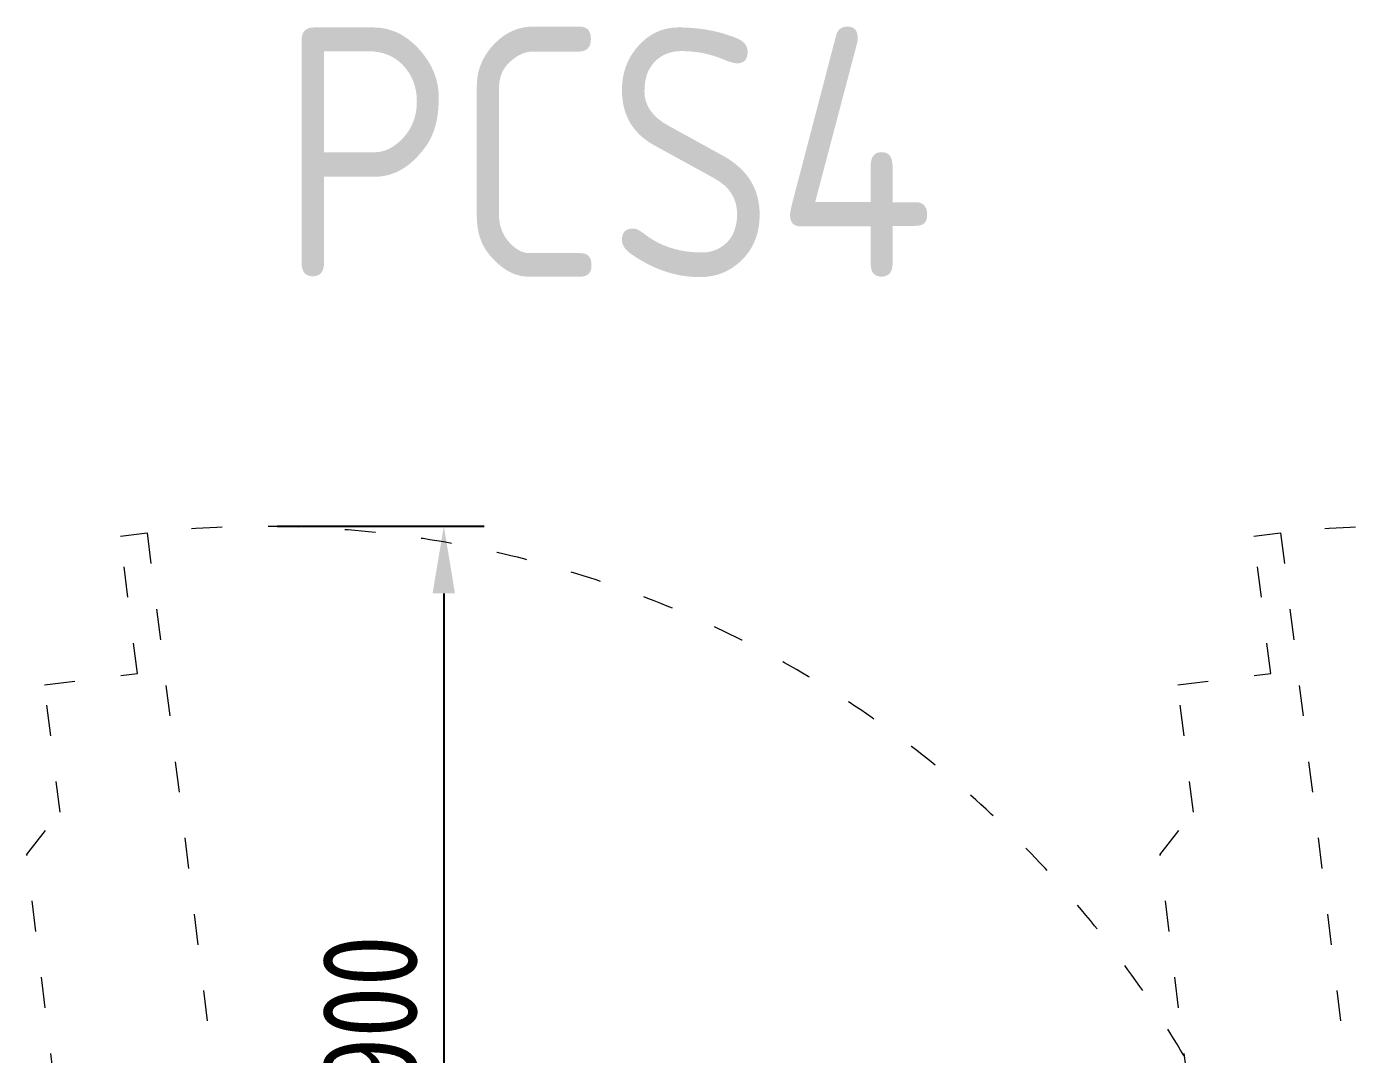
# Model space of a CAD drawing. Extents: x 61367 to 140945, y -1257 to 25588.
# Drawn here: x 70383 to 71422, y 11172 to 11974 of the extents above; entities that cross this region are included whole.
import ezdxf

# ---------------------------------------------------------------- set-up
doc = ezdxf.new("R2010")
doc.units = 0
doc.header["$MEASUREMENT"] = 0
doc.header["$PDMODE"] = 2
doc.header["$PDSIZE"] = 0.2
doc.linetypes.add('ACAD_ISO03W100', pattern=[30, 12, -18])
doc.layers.get('0').update_dxf_attribs({"linetype": 'CONTINUOUS'})
doc.layers.get('DEFPOINTS').update_dxf_attribs({"linetype": 'CONTINUOUS'})
doc.layers.add('THICK', color=7, linetype='CONTINUOUS', lineweight=0)
doc.styles.add('GB', font='gbenor.shx', dxfattribs={"bigfont": 'gbcbig.shx'})
doc.styles.add('仿宋', font='SimSun.ttf', dxfattribs={"width": 0.8})
doc.dimstyles.new('12倍', dxfattribs={"dimscale": 21, "dimtxt": 3.5, "dimasz": 2.5, "dimexe": 1.5, "dimexo": 0, "dimgap": 1, "dimtad": 1, "dimtoh": 1, "dimdsep": 46, "dimtxsty": '仿宋', "dimcen": 2.5, "dimdle": 5, "dimclrd": 4, "dimclre": 4, "dimclrt": 3, "dimadec": 0, "dimazin": 0, "dimtfac": 1, "dimtmove": 0, "dimatfit": 3, "dimfxl": 1, "dimtolj": 1, "dimarcsym": 0})

# ---------------------------------------------------------------- blocks, each defined once
blk = doc.blocks.new('*D689')
at = {"layer": 'DEFPOINTS', "color": 0, "transparency": 16777216}
for p in [(70578.2, 11584), (70578.2, 10745), (70708.3, 10745)]:
    blk.add_point(p, dxfattribs=at)
at = {"layer": 'THICK', "color": 4, "linetype": 'Continuous', "lineweight": -2, "transparency": 16777216}
for p, q in [((70578.2, 11584), (70739.8, 11584)), ((70708.3, 11531.5), (70708.3, 10797.5)), ((70578.2, 10745), (70739.8, 10745))]:
    blk.add_line(p, q, dxfattribs=at)
at = {"layer": 'THICK', "color": 4, "transparency": 16777216}
for points in [[(70699.5, 11531.5), (70717, 11531.5), (70708.3, 11584)], [(70699.5, 10797.5), (70717, 10797.5), (70708.3, 10745)]]:
    blk.add_solid(points, dxfattribs=at)
at = {"layer": 'THICK', "color": 3, "lineweight": -3, "transparency": 16777216, "insert": (70650.5, 11164.5), "char_height": 73.5, "attachment_point": 5, "rotation": 90, "style": '仿宋'}
blk.add_mtext('\\A1;＜900', dxfattribs=at)
blk = doc.blocks.new('ERYT5RY565454')
at = {"layer": 'THICK', "color": 4, "linetype": 'ACAD_ISO03W100', "ltscale": 2}
blk.add_lwpolyline([(16034.9, -31373.6), (16061, -31340.2), (16048.8, -31240.9), (16121.4, -31232), (16108.2, -31124.8), (16129.1, -31122.2), (16231.4, -31955.9), (16210.6, -31958.5), (16197.1, -31848.8), (16124.2, -31857.7), (16111.8, -31757), (16078.8, -31731.2), (16034.9, -31374.2, -0.107508), (16035, -31373.6)], format="xyb", dxfattribs=at)
blk.add_arc((16219.5, -31949.3), 832.1, 1.3077, 96.2425, dxfattribs=at)
blk = doc.blocks.new('etry56t54te4')
at = {"lineweight": -3}
blk.add_blockref('ERYT5RY565454', (143626.9, 76183.2), dxfattribs=at)

msp = doc.modelspace()

# ---------------------------------------------------------------- block references
for p in [(-89279.302, -33482.227), (-88394.302, -33482.227)]:
    msp.add_blockref('etry56t54te4', p)

# ---------------------------------------------------------------- texts
at = {"color": 1, "lineweight": 15, "insert": (70579.345, 11973.557), "char_height": 195, "width": 678.0925, "attachment_point": 1, "style": 'GB'}
msp.add_mtext('PCS4', dxfattribs=at)

# ---------------------------------------------------------------- dimensions: what is measured, and where the dimension line sits
at = {"layer": 'THICK', "lineweight": -3}
dim = msp.add_linear_dim(base=(70708.285, 10745.006), p1=(70578.165, 11584.006), p2=(70578.165, 10745.006), angle=90, text='＜900', dimstyle='12倍', dxfattribs=at)
dim.commit()
dim.dimension.update_dxf_attribs({"geometry": '*D689', "text_midpoint": (70650.535, 11164.506)})

doc.saveas('drawing.dxf')
